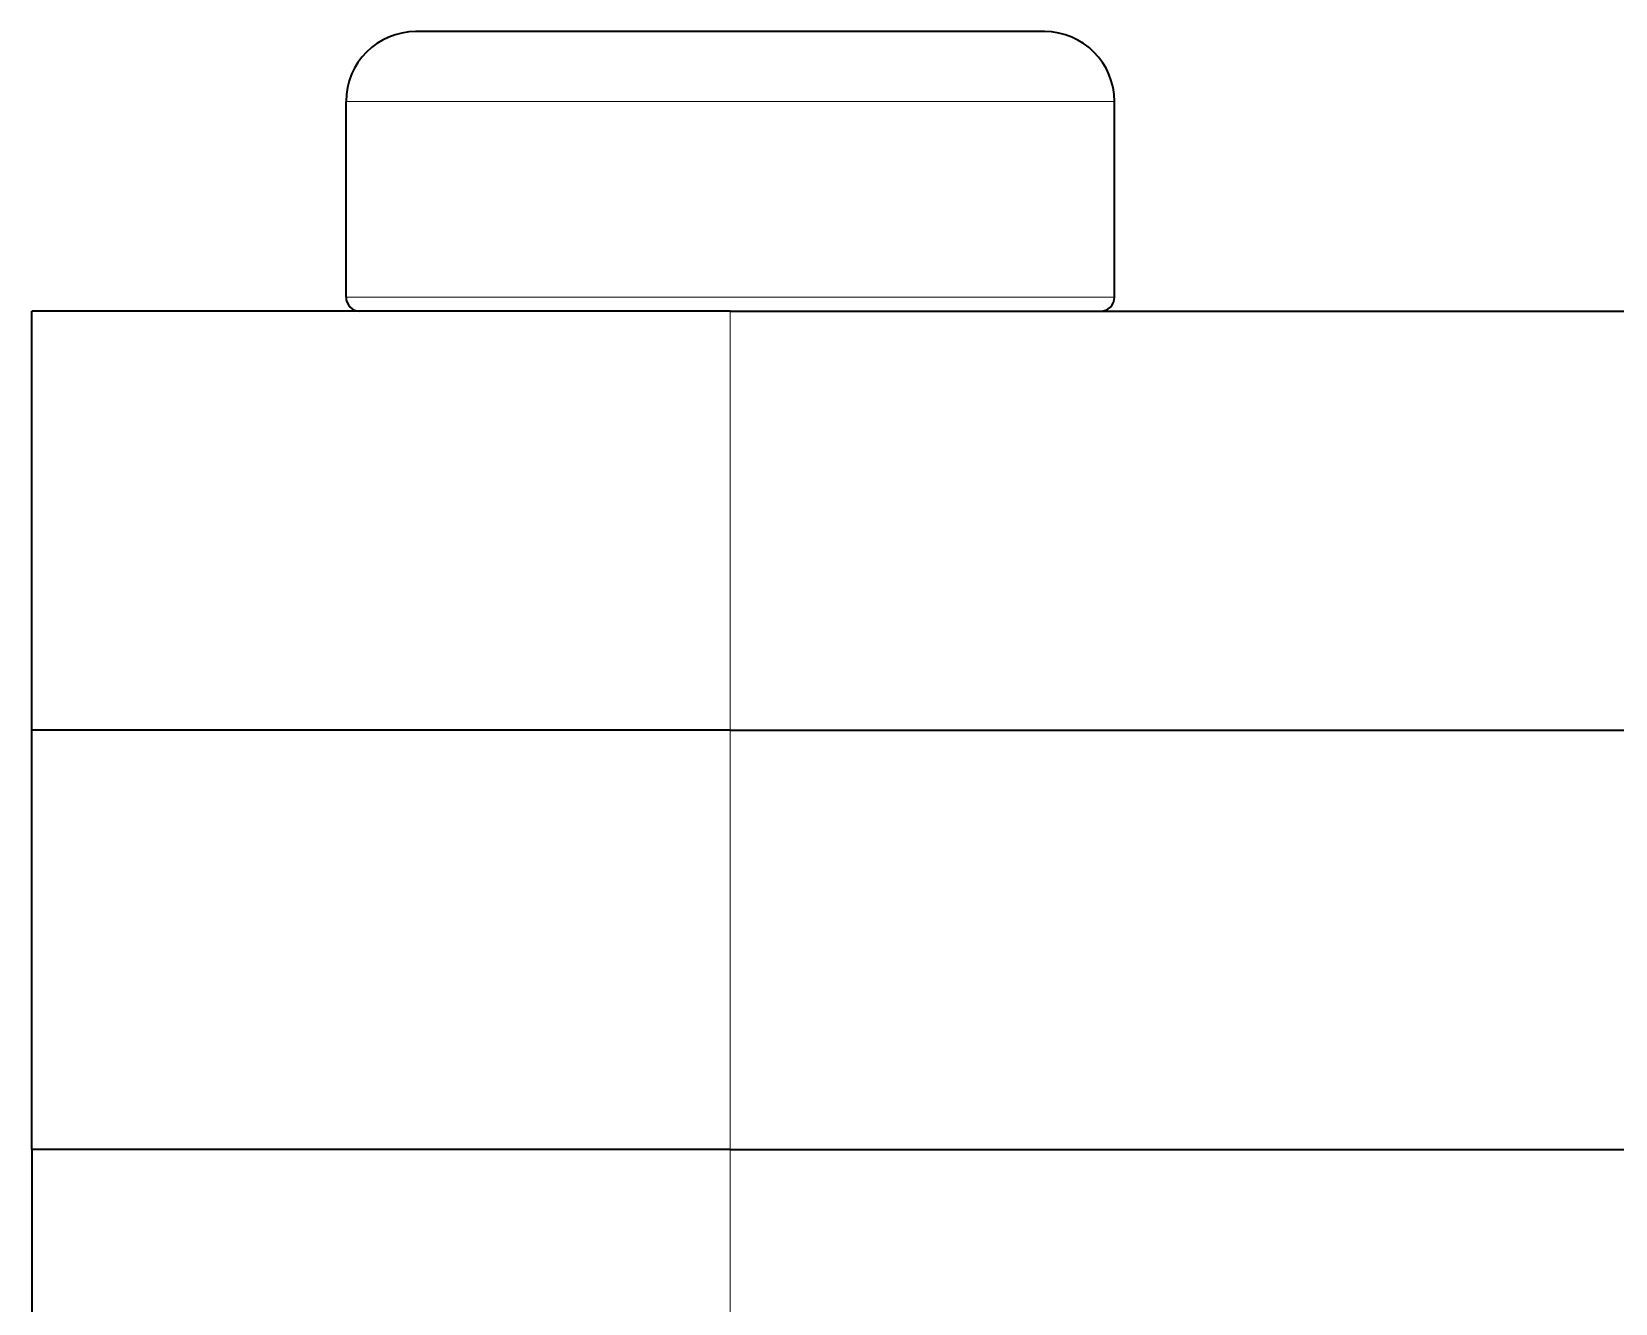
# Model space of a CAD drawing. Extents: x 315 to 857, y 212 to 651.
# Drawn here: x 392.41 to 403.75, y 457.01 to 466.11 of the extents above; entities that cross this region are included whole.
import ezdxf

# ---------------------------------------------------------------- set-up
doc = ezdxf.new("R2010")
doc.units = 0

msp = doc.modelspace()

# ---------------------------------------------------------------- linework, layer by layer
at = {"color": 7, "lineweight": 35, "ltscale": 0.006886}
msp.add_line((395.437, 466.11), (395.162, 466.11), dxfattribs=at)
at = {"color": 7, "lineweight": 35, "ltscale": 0.105614}
msp.add_line((399.662, 466.11), (395.437, 466.11), dxfattribs=at)
at = {"color": 7, "lineweight": 13, "ltscale": 0.008416}
for p, q in [((394.999, 465.61), (394.662, 465.61)), ((394.999, 464.21), (394.662, 464.21))]:
    msp.add_line(p, q, dxfattribs=at)
at = {"color": 7, "lineweight": 35, "ltscale": 0.035}
for p, q in [((394.662, 464.21), (394.662, 465.61)), ((400.162, 464.21), (400.162, 465.61))]:
    msp.add_line(p, q, dxfattribs=at)
at = {"color": 7, "lineweight": 13, "ltscale": 0.129084}
for p, q in [((400.162, 465.61), (394.999, 465.61)), ((400.162, 464.21), (394.999, 464.21))]:
    msp.add_line(p, q, dxfattribs=at)
at = {"color": 7, "lineweight": 35, "ltscale": 0.075}
for p, q in [((392.412, 461.11), (392.412, 464.11)), ((392.412, 458.11), (392.412, 461.11)), ((392.412, 458.11), (392.412, 455.11))]:
    msp.add_line(p, q, dxfattribs=at)
at = {"color": 7, "lineweight": 35, "ltscale": 0.125}
for p, q in [((397.412, 464.11), (392.412, 464.11)), ((397.412, 461.11), (392.412, 461.11)), ((397.412, 461.11), (392.412, 461.11)), ((397.412, 458.11), (392.412, 458.11)), ((397.412, 458.11), (392.412, 458.11))]:
    msp.add_line(p, q, dxfattribs=at)
at = {"color": 7, "lineweight": 13, "ltscale": 0.075}
for p, q in [((397.412, 461.11), (397.412, 464.11)), ((397.412, 458.11), (397.412, 461.11)), ((397.412, 458.11), (397.412, 455.11))]:
    msp.add_line(p, q, dxfattribs=at)
at = {"color": 7, "lineweight": 35}
for p, q in [((397.412, 464.11), (453.792, 464.11)), ((397.412, 461.11), (453.792, 461.11)), ((397.412, 461.11), (453.792, 461.11)), ((397.412, 458.11), (453.792, 458.11))]:
    msp.add_line(p, q, dxfattribs=at)
at = {"color": 7, "lineweight": 35, "ltscale": 0.26938}
msp.add_line((397.412, 458.11), (408.187, 458.11), dxfattribs=at)
at = {"color": 7, "lineweight": 35}
for centre, radius, start, end in [((395.162, 465.61), 0.5, 90, 180), ((399.662, 465.61), 0.5, 0, 90), ((394.762, 464.21), 0.1, 180.0336, 269.9664), ((400.062, 464.21), 0.1, 270.0336, 359.9664)]:
    msp.add_arc(centre, radius, start, end, dxfattribs=at)

doc.saveas('drawing.dxf')
